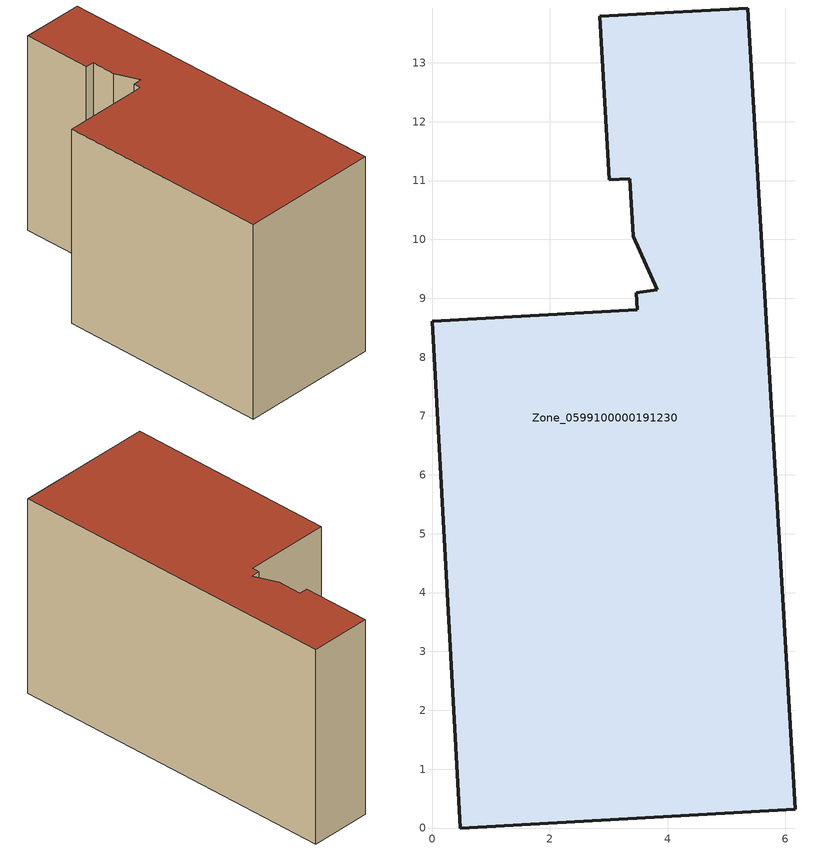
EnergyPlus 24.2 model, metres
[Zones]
Zone_0599100000191230
 floor ground (C_G): 3.82,9.14 3.41,10.06 3.36,11.03 3.01,11.01 2.85,13.79 5.36,13.93 6.17,0.32 0.48,0 0,8.61 3.48,8.8 3.46,9.09 z0
 wall outside (C_F): 6.17,0.32 5.36,13.93 2.85,13.79 3.01,11.01 3.36,11.03 3.41,10.06 3.82,9.14 3.46,9.09 3.48,8.8 0,8.61 0.48,0 6.17,0.32 z0:8.17
 roof outside (C_R): 3.41,10.06 3.82,9.14 3.46,9.09 3.48,8.8 0,8.61 0.48,0 6.17,0.32 5.36,13.93 2.85,13.79 3.01,11.01 3.36,11.03 z8.17
[BUILDING]
Pand.0599100000191230: North Axis=0; Terrain=City; Loads Convergence Tolerance Value=0.04; Temperature Convergence Tolerance Value=0.4; Solar Distribution=FullExterior; Maximum Number of Warmup Days=25; Minimum Number of Warmup Days=1
[Site:Location]
Rotterdam.The.Hague.AP_ZH_NLD Design_Conditions: Latitude=51.96; Longitude=4.45; Time Zone=1; Elevation=-4.5
[SITE:GROUNDTEMPERATURE:BUILDINGSURFACE]
18, 18, 18, 18, 18, 18, 18, 18, 18, 18, 18, 18
[MATERIAL] Thermal Absorptance=0.9; Solar Absorptance=0.7; Visible Absorptance=0.7
Name | Roughness | Thickness | Conductivity | Density | Specific Heat
G.TC.1975-1991 | MediumSmooth | 0.15 | 0.288461 | 540 | 1210
F.TC.1975-1991 | Rough | 0.3 | 0.230769 | 1920 | 840
R.TC.1975-1991 | MediumRough | 0.2 | 0.153846 | 1500 | 1000
[CONSTRUCTION]
C_G: G.TC.1975-1991
C_F: F.TC.1975-1991
C_R: R.TC.1975-1991
[ZONE]
Zone_0599100000191230: Type=1; Multiplier=1; Ceiling Height=Autocalculate; Volume=Autocalculate; Floor Area=autocalculate; Part of Total Floor Area=Yes
[ZONEINFILTRATION:DESIGNFLOWRATE]
Infil_Zone_0599100000191230: Zone or ZoneList or Space or SpaceList=Zone_0599100000191230; Schedule=AlwaysOn; Design Flow Rate Calculation Method=Flow/Area; Flow Rate per Floor Area=0.003; Constant Term Coefficient=1; Temperature Term Coefficient=0; Velocity Term Coefficient=0; Velocity Squared Term Coefficient=0
[HVACTEMPLATE:ZONE:IDEALLOADSAIRSYSTEM]
Zone_0599100000191230: Maximum Heating Supply Air Temperature=50; Minimum Cooling Supply Air Temperature=13; Maximum Heating Supply Air Humidity Ratio=0.0156; Minimum Cooling Supply Air Humidity Ratio=0.0077; Heating Limit=NoLimit; Cooling Limit=NoLimit; Dehumidification Control Type=ConstantSensibleHeatRatio; Cooling Sensible Heat Ratio=0.7; Dehumidification Setpoint=60; Humidification Control Type=None; Humidification Setpoint=30; Outdoor Air Method=None; Outdoor Air Flow Rate per Person=0.00944; Outdoor Air Flow Rate per Zone Floor Area=0; Outdoor Air Flow Rate per Zone=0; Demand Controlled Ventilation Type=None; Outdoor Air Economizer Type=NoEconomizer; Heat Recovery Type=None; Sensible Heat Recovery Effectiveness=0.7; Latent Heat Recovery Effectiveness=0.65
[ZONECONTROL:THERMOSTAT]
ThermostatControl_Zone_0599100000191230: Zone or ZoneList=Zone_0599100000191230; Control Type Schedule=DualSetpointControlType; Control 1=Thermostat_Zone_0599100000191230; Temperature Difference Between Cutout And Setpoint=0
[THERMOSTATSETPOINT:DUALSETPOINT]
Thermostat_Zone_0599100000191230: Heating Setpoint Temperature Schedule=HeatingSetpoint_Zone_0599100000191230; Cooling Setpoint Temperature Schedule=CoolingSetpoint_Zone_0599100000191230
[SCHEDULE:COMPACT]
HeatingSetpoint_Zone_0599100000191230: Through: 12/31, For: AllDays, Until: 24:00, 21
CoolingSetpoint_Zone_0599100000191230: Through: 12/31, For: AllDays, Until: 24:00, 24
DualSetpointControlType: Through: 12/31, For: AllDays, Until: 24:00, 4
AlwaysOn: Through: 12/31, For: AllDays, Until: 24:00, 1
